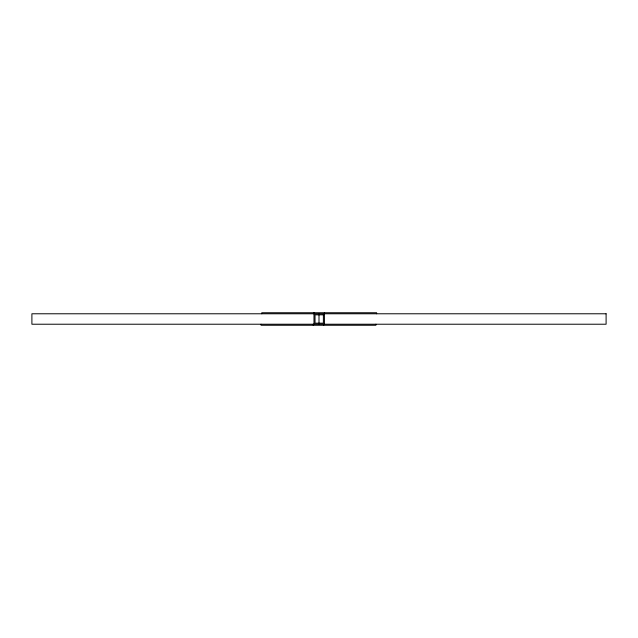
<?xml version="1.0" encoding="UTF-8"?>
<svg xmlns="http://www.w3.org/2000/svg" width="638" height="638" viewBox="0 0 638 638"><rect width="100%" height="100%" fill="white"/><g stroke="black" fill="none" stroke-linecap="round" stroke-linejoin="round"><path stroke-width="0.96" d="M376.627 313.776L376.627 312.74L261.787 312.74L261.787 313.776M375.902 324.224L375.902 325.26L261.062 325.26L261.062 324.224M324.423 312.74L324.423 324.224M323.697 324.224L323.697 325.26M319 313.776L319 324.224M313.984 312.74L313.984 324.224M313.258 324.224L313.258 325.26M606.1 313.776L31.9 313.776L31.9 324.224L606.1 324.224L606.1 313.776M323.378 314.821L315.028 314.821L315.028 323.179L323.378 323.179L323.378 314.821"/></g></svg>
